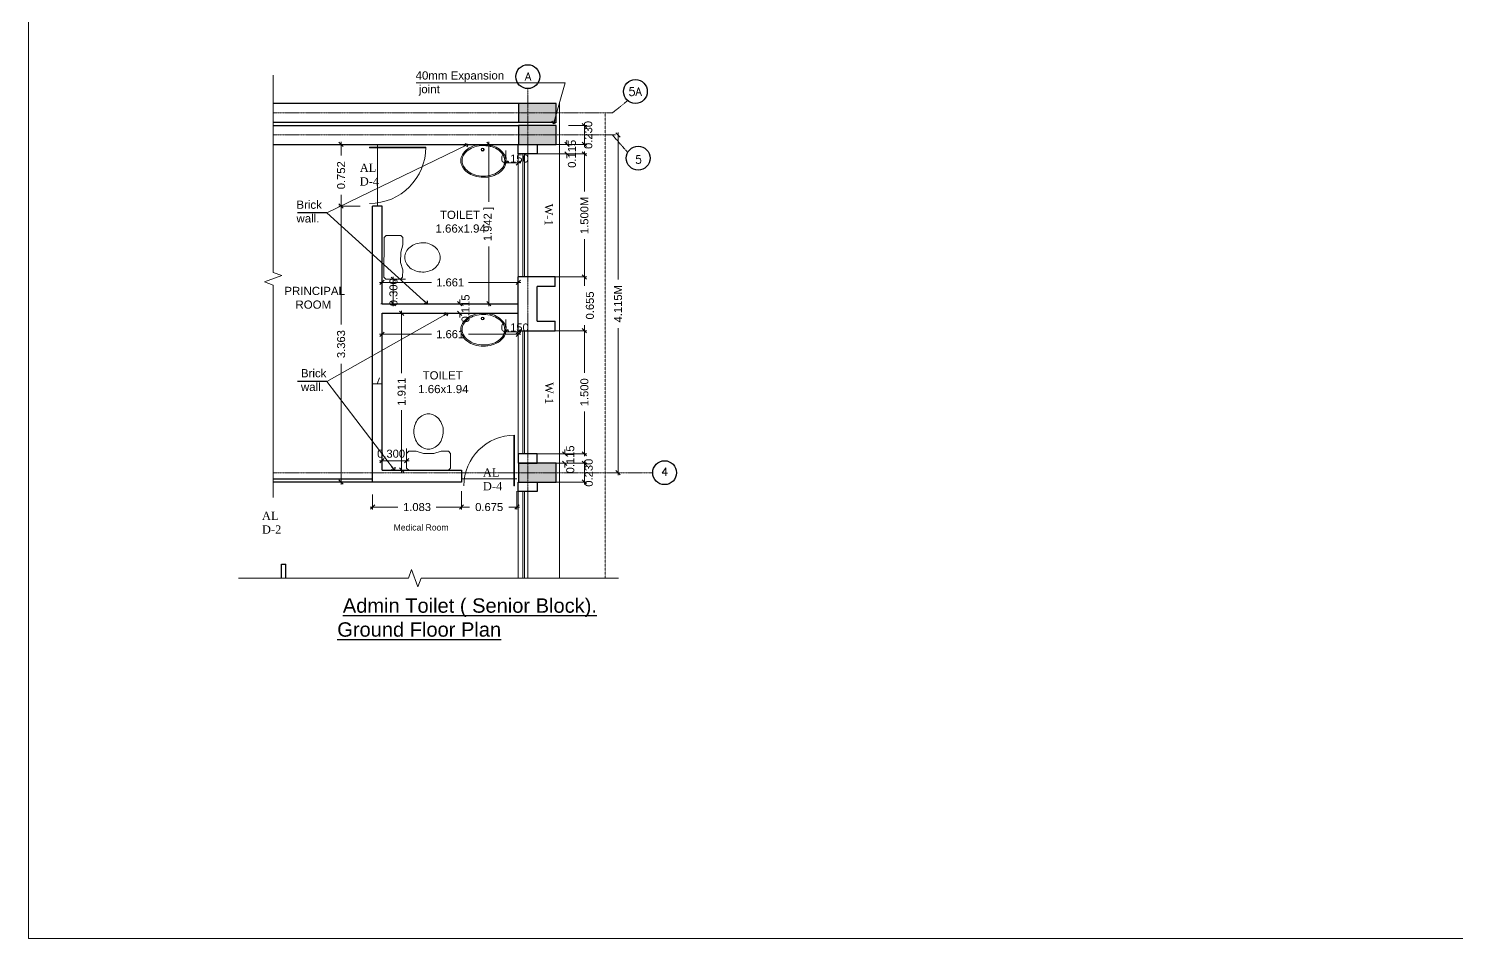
# Model space of a CAD drawing. Header units: metres. Extents: x 1545540 to 2027037, y 435419 to 693806.
# Drawn here: x 1722052 to 1739453, y 448294 to 459379 of the extents above; entities that cross this region are included whole.
import ezdxf

# ---------------------------------------------------------------- set-up
doc = ezdxf.new("R2010")
doc.units = ezdxf.units.M
doc.header["$LTSCALE"] = 1000
doc.header["$PDMODE"] = 35
doc.linetypes.add('CENTER', pattern=[2, 1.25, -0.25, 0.25, -0.25])
doc.linetypes.add('DASHED2', pattern=[0.375, 0.25, -0.125])
doc.layers.get('Defpoints').update_dxf_attribs({"lineweight": 18})
for name, color, linetype, lineweight in [('- WALL', 7, 'Continuous', 30), ('Aluminium frame', 132, 'Continuous', 25), ('Col-Hatch', 9, 'Continuous', 13), ('coloum hatch', 254, 'Continuous', 9), ('Column', 252, 'Continuous', 30), ('dim.1', 6, 'Continuous', 18), ('Door', 54, 'Continuous', 13), ('elevation', 1, 'Continuous', 13), ('Fixture', 44, 'Continuous', 9), ('grid', 21, 'CENTER', 15), ('PROJ.', 30, 'DASHED2', 13), ('Text-1', 240, 'Continuous', 15), ('Text-2', 122, 'Continuous', 25), ('Text-Grid', 1, 'Continuous', 25), ('Wall', 7, 'Continuous', 30), ('Window', 150, 'Continuous', 15), ('Window-Wall', 7, 'Continuous', 18)]:
    doc.layers.add(name, color=color, linetype=linetype, lineweight=lineweight)
doc.layers.add('dimen', color=1, linetype='Continuous')
doc.layers.add('text', color=7, linetype='Continuous')
doc.styles.add('dim-stylus bt', font='arial.ttf')
doc.styles.add('L120', font='simplex.shx', dxfattribs={"height": 1})
doc.dimstyles.new('1      100 (big)', dxfattribs={"dimscale": 75, "dimtxt": 5, "dimasz": 3.5, "dimexe": 1.5, "dimexo": 2, "dimgap": 1, "dimtad": 0, "dimdec": 3, "dimlfac": 0.001, "dimzin": 0, "dimdsep": 46, "dimtxsty": 'dim-stylus bt', "dimblk": 'OBLIQUE', "dimcen": 0, "dimdle": 0.6, "dimclrd": 256, "dimclre": 7, "dimclrt": 256, "dimadec": 0, "dimazin": 0, "dimtfac": 0.7, "dimtdec": 3, "dimtofl": 0, "dimtmove": 1, "dimatfit": 3, "dimldrblk": 'OPEN90', "dimfxl": 0, "dimtolj": 1, "dimtzin": 0, "dimlwd": 15, "dimlwe": 15, "dimarcsym": 0})
doc.dimstyles.new('Tabrej', dxfattribs={"dimtxt": 0.32, "dimasz": 0.2, "dimexe": 0, "dimexo": 0.15, "dimgap": 0.09, "dimtad": 0, "dimdec": 3, "dimzin": 0, "dimdsep": 46, "dimtxsty": 'dim-stylus bt', "dimblk": 'ARCHTICK', "dimcen": 0, "dimdle": 0.05, "dimclrd": 256, "dimclre": 256, "dimclrt": 7, "dimadec": 0, "dimazin": 0, "dimtfac": 1, "dimtdec": 3, "dimtofl": 0, "dimtmove": 0, "dimatfit": 1, "dimfxl": 0, "dimtolj": 1, "dimtzin": 0, "dimlwd": -1, "dimlwe": -1, "dimarcsym": 0})

# ---------------------------------------------------------------- blocks, each defined once
blk = doc.blocks.new('RH 1200')
for p, q in [((21, 0), (21, 43.3)), ((21.7, 0), (21.7, 43.3)), ((21.7, 0), (21, 0))]:
    blk.add_line(p, q)
at = {"extrusion": (0, 0, -1)}
blk.add_ellipse((21.7, 0), major_axis=(-30.6, 30.6), ratio=1, start_param=5.497787, end_param=7.068583, dxfattribs=at)
blk = doc.blocks.new('DRF')
at = {"layer": 'Door', "ltscale": 20}
blk.add_line((620.912, -398.163), (620.912, -397.263), dxfattribs=at)
at = {"layer": 'Door', "ltscale": 20, "xscale": 0.0190499999955591, "yscale": 0.0190499999955591, "zscale": 0.0190499999955591, "rotation": 90}
blk.add_blockref('RH 1200', (621.027, -397.713), dxfattribs=at)
blk = doc.blocks.new('_Oblique')
at = {"color": 0, "linetype": 'ByBlock', "lineweight": -2}
blk.add_line((-0.5, -0.5), (0.5, 0.5), dxfattribs=at)
blk = doc.blocks.new('*D287')
at = {"layer": 'Defpoints', "color": 0, "transparency": 16777216}
for p in [(1729236, 458083), (1729236, 458083), (1729266, 453968)]:
    blk.add_point(p, dxfattribs=at)
at = {"layer": 'dimen', "color": 7, "lineweight": 15, "transparency": 16777216}
for p, q in [((1729086, 458083), (1729206, 458083)), ((1729116, 453968), (1729206, 453968))]:
    blk.add_line(p, q, dxfattribs=at)
at = {"layer": 'dimen', "lineweight": 15, "transparency": 16777216}
for p, q in [((1729236, 458113), (1729236, 456322)), ((1729236, 453938), (1729236, 455730))]:
    blk.add_line(p, q, dxfattribs=at)
at = {"layer": 'dimen', "lineweight": 15, "transparency": 16777216, "xscale": 52.5, "yscale": 52.5, "zscale": 52.5}
for p, rotation in [((1729236, 458083), 90), ((1729236, 453968), 270)]:
    blk.add_blockref('_Oblique', p, dxfattribs=dict(at, rotation=rotation))
at = {"layer": 'dimen', "transparency": 16777216, "insert": (1729236, 456026), "char_height": 97.5, "attachment_point": 5, "rotation": 90, "style": 'dim-stylus bt'}
blk.add_mtext('\\A1;4.115M', dxfattribs=at)
blk = doc.blocks.new('_Open90')
at = {"color": 0, "linetype": 'ByBlock', "lineweight": -2}
for p, q in [((0, 0), (-1, 0)), ((-0.5, 0.5), (0, 0)), ((0, 0), (-0.5, -0.5))]:
    blk.add_line(p, q, dxfattribs=at)
blk = doc.blocks.new('CC')
at = {"layer": 'Col-Hatch', "ltscale": 0.05}
blk.add_hatch(color=256, dxfattribs=at).paths.add_polyline_path([(4078.606, 341.328), (4078.606, 341.098), (4079.066, 341.098), (4079.066, 341.328)])
at = {"layer": 'Column'}
blk.add_lwpolyline([(4078.606, 341.328), (4079.066, 341.328), (4079.066, 341.098), (4078.606, 341.098)], close=True, dxfattribs=at)
blk = doc.blocks.new('*D288')
at = {"layer": 'Defpoints', "color": 0, "transparency": 16777216}
for p in [(1728020, 457968), (1727661, 456026), (1728020, 456026)]:
    blk.add_point(p, dxfattribs=at)
at = {"layer": 'dimen', "color": 7, "lineweight": 15, "transparency": 16777216}
for p, q in [((1727870, 457968), (1727631, 457968)), ((1727870, 456026), (1727631, 456026))]:
    blk.add_line(p, q, dxfattribs=at)
at = {"layer": 'dimen', "lineweight": 15, "transparency": 16777216}
for p, q in [((1727661, 457998), (1727661, 457269)), ((1727661, 455996), (1727661, 456726))]:
    blk.add_line(p, q, dxfattribs=at)
at = {"layer": 'dimen', "lineweight": 15, "transparency": 16777216, "xscale": 52.5, "yscale": 52.5, "zscale": 52.5}
for p, rotation in [((1727661, 457968), 90), ((1727661, 456026), 270)]:
    blk.add_blockref('_Oblique', p, dxfattribs=dict(at, rotation=rotation))
at = {"layer": 'dimen', "transparency": 16777216, "insert": (1727661, 456997), "char_height": 97.5, "attachment_point": 5, "rotation": 90, "style": 'dim-stylus bt'}
blk.add_mtext('\\A1;1.942 ]', dxfattribs=at)
blk = doc.blocks.new('*D289')
at = {"layer": 'Defpoints', "color": 0, "transparency": 16777216}
for p in [(1726359, 456286), (1726359, 456026), (1728020, 456026)]:
    blk.add_point(p, dxfattribs=at)
at = {"layer": 'dimen', "lineweight": 15, "transparency": 16777216}
for p, q in [((1726329, 456286), (1726964, 456286)), ((1728050, 456286), (1727415, 456286))]:
    blk.add_line(p, q, dxfattribs=at)
at = {"layer": 'dimen', "color": 7, "lineweight": 15, "transparency": 16777216}
for p, q in [((1726359, 456176), (1726359, 456316)), ((1728020, 456176), (1728020, 456316))]:
    blk.add_line(p, q, dxfattribs=at)
at = {"layer": 'dimen', "lineweight": 15, "transparency": 16777216, "xscale": 52.5, "yscale": 52.5, "zscale": 52.5, "rotation": 180}
blk.add_blockref('_Oblique', (1726359, 456286), dxfattribs=at)
at = {"layer": 'dimen', "lineweight": 15, "transparency": 16777216, "xscale": 52.5, "yscale": 52.5, "zscale": 52.5}
blk.add_blockref('_Oblique', (1728020, 456286), dxfattribs=at)
at = {"layer": 'dimen', "transparency": 16777216, "insert": (1727190, 456286), "char_height": 97.5, "attachment_point": 5, "style": 'dim-stylus bt'}
blk.add_mtext('\\A1;1.661 ', dxfattribs=at)
blk = doc.blocks.new('*D290')
at = {"layer": 'Defpoints', "color": 0, "transparency": 16777216}
for p in [(1726359, 455911), (1728020, 455911), (1728020, 455655)]:
    blk.add_point(p, dxfattribs=at)
at = {"layer": 'dimen', "color": 7, "lineweight": 15, "transparency": 16777216}
for p, q in [((1726359, 455761), (1726359, 455625)), ((1728020, 455761), (1728020, 455625))]:
    blk.add_line(p, q, dxfattribs=at)
at = {"layer": 'dimen', "lineweight": 15, "transparency": 16777216}
for p, q in [((1726329, 455655), (1726964, 455655)), ((1728050, 455655), (1727415, 455655))]:
    blk.add_line(p, q, dxfattribs=at)
at = {"layer": 'dimen', "lineweight": 15, "transparency": 16777216, "xscale": 52.5, "yscale": 52.5, "zscale": 52.5, "rotation": 180}
blk.add_blockref('_Oblique', (1726359, 455655), dxfattribs=at)
at = {"layer": 'dimen', "lineweight": 15, "transparency": 16777216, "xscale": 52.5, "yscale": 52.5, "zscale": 52.5}
blk.add_blockref('_Oblique', (1728020, 455655), dxfattribs=at)
at = {"layer": 'dimen', "transparency": 16777216, "insert": (1727190, 455655), "char_height": 97.5, "attachment_point": 5, "style": 'dim-stylus bt'}
blk.add_mtext('\\A1;1.661 ', dxfattribs=at)
blk = doc.blocks.new('*D291')
at = {"layer": 'Defpoints', "color": 0, "transparency": 16777216}
for p in [(1726359, 455911), (1726598, 455911), (1726359, 454000)]:
    blk.add_point(p, dxfattribs=at)
at = {"layer": 'dimen', "lineweight": 15, "transparency": 16777216}
for p, q in [((1726598, 455941), (1726598, 455181)), ((1726598, 453970), (1726598, 454730))]:
    blk.add_line(p, q, dxfattribs=at)
at = {"layer": 'dimen', "color": 7, "lineweight": 15, "transparency": 16777216}
for p, q in [((1726509, 455911), (1726628, 455911)), ((1726509, 454000), (1726628, 454000))]:
    blk.add_line(p, q, dxfattribs=at)
at = {"layer": 'dimen', "lineweight": 15, "transparency": 16777216, "xscale": 52.5, "yscale": 52.5, "zscale": 52.5}
for p, rotation in [((1726598, 455911), 90), ((1726598, 454000), 270)]:
    blk.add_blockref('_Oblique', p, dxfattribs=dict(at, rotation=rotation))
at = {"layer": 'dimen', "transparency": 16777216, "insert": (1726598, 454955), "char_height": 97.5, "attachment_point": 5, "rotation": 90, "style": 'dim-stylus bt'}
blk.add_mtext('\\A1;1.911 ', dxfattribs=at)
blk = doc.blocks.new('*D292')
at = {"layer": 'Defpoints', "color": 0, "transparency": 16777216}
for p in [(1725861, 457968), (1726244, 457968), (1726244, 457216)]:
    blk.add_point(p, dxfattribs=at)
at = {"layer": 'dimen', "color": 7, "lineweight": 15, "transparency": 16777216}
for p, q in [((1726094, 457968), (1725831, 457968)), ((1726094, 457216), (1725831, 457216))]:
    blk.add_line(p, q, dxfattribs=at)
at = {"layer": 'dimen', "lineweight": 15, "transparency": 16777216}
for p, q in [((1725861, 457998), (1725861, 457831)), ((1725861, 457186), (1725861, 457353))]:
    blk.add_line(p, q, dxfattribs=at)
at = {"layer": 'dimen', "lineweight": 15, "transparency": 16777216, "xscale": 52.5, "yscale": 52.5, "zscale": 52.5}
for p, rotation in [((1725861, 457968), 90), ((1725861, 457216), 270)]:
    blk.add_blockref('_Oblique', p, dxfattribs=dict(at, rotation=rotation))
at = {"layer": 'dimen', "transparency": 16777216, "insert": (1725861, 457592), "char_height": 97.5, "attachment_point": 5, "rotation": 90, "style": 'dim-stylus bt'}
blk.add_mtext('\\A1;0.752 ', dxfattribs=at)
blk = doc.blocks.new('*D293')
at = {"layer": 'Defpoints', "color": 0, "transparency": 16777216}
for p in [(1726244, 457216), (1725861, 453853), (1726244, 453853)]:
    blk.add_point(p, dxfattribs=at)
at = {"layer": 'dimen', "color": 7, "lineweight": 15, "transparency": 16777216}
for p, q in [((1726094, 457216), (1725831, 457216)), ((1726094, 453853), (1725831, 453853))]:
    blk.add_line(p, q, dxfattribs=at)
at = {"layer": 'dimen', "lineweight": 15, "transparency": 16777216}
for p, q in [((1725861, 457246), (1725861, 455774)), ((1725861, 453823), (1725861, 455295))]:
    blk.add_line(p, q, dxfattribs=at)
at = {"layer": 'dimen', "lineweight": 15, "transparency": 16777216, "xscale": 52.5, "yscale": 52.5, "zscale": 52.5}
for p, rotation in [((1725861, 457216), 90), ((1725861, 453853), 270)]:
    blk.add_blockref('_Oblique', p, dxfattribs=dict(at, rotation=rotation))
at = {"layer": 'dimen', "transparency": 16777216, "insert": (1725861, 455535), "char_height": 97.5, "attachment_point": 5, "rotation": 90, "style": 'dim-stylus bt'}
blk.add_mtext('\\A1;3.363 ', dxfattribs=at)
blk = doc.blocks.new('*D294')
at = {"layer": 'Defpoints', "color": 0, "transparency": 16777216}
for p in [(1727328, 453894), (1728003, 453894), (1728003, 453549)]:
    blk.add_point(p, dxfattribs=at)
at = {"layer": 'dimen', "color": 7, "lineweight": 15, "transparency": 16777216}
for p, q in [((1727328, 453744), (1727328, 453519)), ((1728003, 453744), (1728003, 453519))]:
    blk.add_line(p, q, dxfattribs=at)
at = {"layer": 'dimen', "lineweight": 15, "transparency": 16777216}
for p, q in [((1727298, 453549), (1727426, 453549)), ((1728033, 453549), (1727905, 453549))]:
    blk.add_line(p, q, dxfattribs=at)
at = {"layer": 'dimen', "lineweight": 15, "transparency": 16777216, "xscale": 52.5, "yscale": 52.5, "zscale": 52.5, "rotation": 180}
blk.add_blockref('_Oblique', (1727328, 453549), dxfattribs=at)
at = {"layer": 'dimen', "lineweight": 15, "transparency": 16777216, "xscale": 52.5, "yscale": 52.5, "zscale": 52.5}
blk.add_blockref('_Oblique', (1728003, 453549), dxfattribs=at)
at = {"layer": 'dimen', "transparency": 16777216, "insert": (1727665, 453549), "char_height": 97.5, "attachment_point": 5, "style": 'dim-stylus bt'}
blk.add_mtext('\\A1;0.675 ', dxfattribs=at)
blk = doc.blocks.new('*D295')
at = {"layer": 'Defpoints', "color": 0, "transparency": 16777216}
for p in [(1726244, 453853), (1727328, 453853), (1726244, 453549)]:
    blk.add_point(p, dxfattribs=at)
at = {"layer": 'dimen', "color": 7, "lineweight": 15, "transparency": 16777216}
for p, q in [((1726244, 453703), (1726244, 453519)), ((1727328, 453703), (1727328, 453519))]:
    blk.add_line(p, q, dxfattribs=at)
at = {"layer": 'dimen', "lineweight": 15, "transparency": 16777216}
for p, q in [((1726214, 453549), (1726551, 453549)), ((1727358, 453549), (1727021, 453549))]:
    blk.add_line(p, q, dxfattribs=at)
at = {"layer": 'dimen', "lineweight": 15, "transparency": 16777216, "xscale": 52.5, "yscale": 52.5, "zscale": 52.5, "rotation": 180}
blk.add_blockref('_Oblique', (1726244, 453549), dxfattribs=at)
at = {"layer": 'dimen', "lineweight": 15, "transparency": 16777216, "xscale": 52.5, "yscale": 52.5, "zscale": 52.5}
blk.add_blockref('_Oblique', (1727328, 453549), dxfattribs=at)
at = {"layer": 'dimen', "transparency": 16777216, "insert": (1726786, 453549), "char_height": 97.5, "attachment_point": 5, "style": 'dim-stylus bt'}
blk.add_mtext('\\A1;1.083 ', dxfattribs=at)
blk = doc.blocks.new('*D296')
at = {"layer": 'Defpoints', "color": 0, "transparency": 16777216}
for p in [(1727307, 456026), (1727307, 455911), (1727307, 455911)]:
    blk.add_point(p, dxfattribs=at)
at = {"layer": 'dimen', "color": 7, "lineweight": 15, "transparency": 16777216}
for p, q in [((1727157, 456026), (1727277, 456026)), ((1727157, 455911), (1727277, 455911))]:
    blk.add_line(p, q, dxfattribs=at)
at = {"layer": 'dimen', "lineweight": 15, "transparency": 16777216}
for p, q in [((1727307, 456026), (1727307, 456078)), ((1727307, 455911), (1727307, 455858))]:
    blk.add_line(p, q, dxfattribs=at)
at = {"layer": 'dimen', "lineweight": 15, "transparency": 16777216, "xscale": 52.5, "yscale": 52.5, "zscale": 52.5}
for p, rotation in [((1727307, 456026), 270), ((1727307, 455911), 90)]:
    blk.add_blockref('_Oblique', p, dxfattribs=dict(at, rotation=rotation))
at = {"layer": 'dimen', "transparency": 16777216, "insert": (1727377, 455969), "char_height": 97.5, "attachment_point": 5, "rotation": 90, "style": 'dim-stylus bt'}
blk.add_mtext('\\A1;0.115 ', dxfattribs=at)
blk = doc.blocks.new('*D297')
at = {"layer": 'Defpoints', "color": 0, "ltscale": 0.05, "transparency": 16777216}
for p in [(1726244, 455050), (1726244, 455050), (1726359, 455050)]:
    blk.add_point(p, dxfattribs=at)
at = {"layer": 'dim.1', "ltscale": 0.05, "transparency": 16777216}
for p, q in [((1726244, 455050), (1726244, 455050)), ((1726359, 455050), (1726245, 455050)), ((1726302, 455050), (1726328, 455122)), ((1726328, 455122), (1726328, 455122)), ((1726359, 455050), (1726359, 455050))]:
    blk.add_line(p, q, dxfattribs=at)
for points in [[(1726245, 455050), (1726245, 455050), (1726244, 455050)], [(1726359, 455050), (1726359, 455050), (1726359, 455050)]]:
    blk.add_solid(points, dxfattribs=at)
at = {"layer": 'dim.1', "color": 7, "ltscale": 0.05, "transparency": 16777216, "insert": (1726329, 455122), "char_height": 0.07, "attachment_point": 5, "style": 'dim-stylus bt'}
blk.add_mtext('\\A1;0.115 ', dxfattribs=at)
blk = doc.blocks.new('*D298')
at = {"layer": 'Defpoints', "color": 0, "transparency": 16777216}
for p in [(1728480, 458198), (1728480, 457968), (1728826, 457968)]:
    blk.add_point(p, dxfattribs=at)
at = {"layer": 'dimen', "color": 7, "lineweight": 15, "transparency": 16777216}
for p, q in [((1728630, 458198), (1728856, 458198)), ((1728630, 457968), (1728856, 457968))]:
    blk.add_line(p, q, dxfattribs=at)
at = {"layer": 'dimen', "lineweight": 15, "transparency": 16777216}
blk.add_line((1728826, 458228), (1728826, 457938), dxfattribs=at)
at = {"layer": 'dimen', "lineweight": 15, "transparency": 16777216, "xscale": 52.5, "yscale": 52.5, "zscale": 52.5}
for p, rotation in [((1728826, 458198), 90), ((1728826, 457968), 270)]:
    blk.add_blockref('_Oblique', p, dxfattribs=dict(at, rotation=rotation))
at = {"layer": 'dimen', "transparency": 16777216, "insert": (1728873, 458083), "char_height": 97.5, "attachment_point": 5, "rotation": 90, "style": 'dim-stylus bt'}
blk.add_mtext('\\A1;0.230 ', dxfattribs=at)
blk = doc.blocks.new('*D299')
at = {"layer": 'Defpoints', "color": 0, "transparency": 16777216}
for p in [(1728250, 457968), (1728250, 457853), (1728612, 457968)]:
    blk.add_point(p, dxfattribs=at)
at = {"layer": 'dimen', "lineweight": 15, "transparency": 16777216}
for p, q in [((1728612, 457968), (1728612, 458021)), ((1728612, 457853), (1728612, 457801))]:
    blk.add_line(p, q, dxfattribs=at)
at = {"layer": 'dimen', "color": 7, "lineweight": 15, "transparency": 16777216}
for p, q in [((1728400, 457968), (1728642, 457968)), ((1728400, 457853), (1728642, 457853))]:
    blk.add_line(p, q, dxfattribs=at)
at = {"layer": 'dimen', "lineweight": 15, "transparency": 16777216, "xscale": 52.5, "yscale": 52.5, "zscale": 52.5}
for p, rotation in [((1728612, 457968), 270), ((1728612, 457853), 90)]:
    blk.add_blockref('_Oblique', p, dxfattribs=dict(at, rotation=rotation))
at = {"layer": 'dimen', "transparency": 16777216, "insert": (1728674, 457853), "char_height": 97.5, "attachment_point": 5, "rotation": 90, "style": 'dim-stylus bt'}
blk.add_mtext('\\A1;0.115 ', dxfattribs=at)
blk = doc.blocks.new('*D300')
at = {"layer": 'Defpoints', "color": 0, "transparency": 16777216}
for p in [(1728096, 457853), (1728096, 456353), (1728826, 456353)]:
    blk.add_point(p, dxfattribs=at)
at = {"layer": 'dimen', "color": 7, "lineweight": 15, "transparency": 16777216}
for p, q in [((1728246, 457853), (1728856, 457853)), ((1728246, 456353), (1728856, 456353))]:
    blk.add_line(p, q, dxfattribs=at)
at = {"layer": 'dimen', "lineweight": 15, "transparency": 16777216}
for p, q in [((1728826, 457883), (1728826, 457393)), ((1728826, 456323), (1728826, 456814))]:
    blk.add_line(p, q, dxfattribs=at)
at = {"layer": 'dimen', "lineweight": 15, "transparency": 16777216, "xscale": 52.5, "yscale": 52.5, "zscale": 52.5}
for p, rotation in [((1728826, 457853), 90), ((1728826, 456353), 270)]:
    blk.add_blockref('_Oblique', p, dxfattribs=dict(at, rotation=rotation))
at = {"layer": 'dimen', "transparency": 16777216, "insert": (1728826, 457103), "char_height": 97.5, "attachment_point": 5, "rotation": 90, "style": 'dim-stylus bt'}
blk.add_mtext('\\A1;1.500M', dxfattribs=at)
blk = doc.blocks.new('*D301')
at = {"layer": 'Defpoints', "color": 0, "transparency": 16777216}
for p in [(1728470, 456353), (1728470, 455698), (1728826, 455698)]:
    blk.add_point(p, dxfattribs=at)
at = {"layer": 'dimen', "color": 7, "lineweight": 15, "transparency": 16777216}
for p, q in [((1728620, 456353), (1728856, 456353)), ((1728620, 455698), (1728856, 455698))]:
    blk.add_line(p, q, dxfattribs=at)
at = {"layer": 'dimen', "lineweight": 15, "transparency": 16777216}
for p, q in [((1728826, 456383), (1728826, 456246)), ((1728826, 455668), (1728826, 455767))]:
    blk.add_line(p, q, dxfattribs=at)
at = {"layer": 'dimen', "lineweight": 15, "transparency": 16777216, "xscale": 52.5, "yscale": 52.5, "zscale": 52.5}
for p, rotation in [((1728826, 456353), 90), ((1728826, 455698), 270)]:
    blk.add_blockref('_Oblique', p, dxfattribs=dict(at, rotation=rotation))
at = {"layer": 'dimen', "transparency": 16777216, "insert": (1728893, 456006), "char_height": 97.5, "attachment_point": 5, "rotation": 90, "style": 'dim-stylus bt'}
blk.add_mtext('\\A1;0.655 ', dxfattribs=at)
blk = doc.blocks.new('*D302')
at = {"layer": 'Defpoints', "color": 0, "transparency": 16777216}
for p in [(1728096, 455698), (1728096, 454198), (1728826, 454198)]:
    blk.add_point(p, dxfattribs=at)
at = {"layer": 'dimen', "color": 7, "lineweight": 15, "transparency": 16777216}
for p, q in [((1728246, 455698), (1728856, 455698)), ((1728246, 454198), (1728856, 454198))]:
    blk.add_line(p, q, dxfattribs=at)
at = {"layer": 'dimen', "lineweight": 15, "transparency": 16777216}
for p, q in [((1728826, 455728), (1728826, 455183)), ((1728826, 454168), (1728826, 454714))]:
    blk.add_line(p, q, dxfattribs=at)
at = {"layer": 'dimen', "lineweight": 15, "transparency": 16777216, "xscale": 52.5, "yscale": 52.5, "zscale": 52.5}
for p, rotation in [((1728826, 455698), 90), ((1728826, 454198), 270)]:
    blk.add_blockref('_Oblique', p, dxfattribs=dict(at, rotation=rotation))
at = {"layer": 'dimen', "transparency": 16777216, "insert": (1728826, 454948), "char_height": 97.5, "attachment_point": 5, "rotation": 90, "style": 'dim-stylus bt'}
blk.add_mtext('\\A1;1.500 ', dxfattribs=at)
blk = doc.blocks.new('*D303')
at = {"layer": 'Defpoints', "color": 0, "transparency": 16777216}
for p in [(1728250, 454198), (1728250, 454083), (1728586, 454083)]:
    blk.add_point(p, dxfattribs=at)
at = {"layer": 'dimen', "color": 7, "lineweight": 15, "transparency": 16777216}
for p, q in [((1728400, 454198), (1728616, 454198)), ((1728400, 454083), (1728616, 454083))]:
    blk.add_line(p, q, dxfattribs=at)
at = {"layer": 'dimen', "lineweight": 15, "transparency": 16777216}
for p, q in [((1728586, 454198), (1728586, 454251)), ((1728586, 454083), (1728586, 454031))]:
    blk.add_line(p, q, dxfattribs=at)
at = {"layer": 'dimen', "lineweight": 15, "transparency": 16777216, "xscale": 52.5, "yscale": 52.5, "zscale": 52.5}
for p, rotation in [((1728586, 454198), 270), ((1728586, 454083), 90)]:
    blk.add_blockref('_Oblique', p, dxfattribs=dict(at, rotation=rotation))
at = {"layer": 'dimen', "transparency": 16777216, "insert": (1728654, 454130), "char_height": 97.5, "attachment_point": 5, "rotation": 90, "style": 'dim-stylus bt'}
blk.add_mtext('\\A1;0.115 ', dxfattribs=at)
blk = doc.blocks.new('*D304')
at = {"layer": 'Defpoints', "color": 0, "transparency": 16777216}
for p in [(1728250, 454083), (1728250, 453853), (1728826, 453853)]:
    blk.add_point(p, dxfattribs=at)
at = {"layer": 'dimen', "color": 7, "lineweight": 15, "transparency": 16777216}
for p, q in [((1728400, 454083), (1728856, 454083)), ((1728400, 453853), (1728856, 453853))]:
    blk.add_line(p, q, dxfattribs=at)
at = {"layer": 'dimen', "lineweight": 15, "transparency": 16777216}
blk.add_line((1728826, 454113), (1728826, 453823), dxfattribs=at)
at = {"layer": 'dimen', "lineweight": 15, "transparency": 16777216, "xscale": 52.5, "yscale": 52.5, "zscale": 52.5}
for p, rotation in [((1728826, 454083), 90), ((1728826, 453853), 270)]:
    blk.add_blockref('_Oblique', p, dxfattribs=dict(at, rotation=rotation))
at = {"layer": 'dimen', "transparency": 16777216, "insert": (1728879, 453968), "char_height": 97.5, "attachment_point": 5, "rotation": 90, "style": 'dim-stylus bt'}
blk.add_mtext('\\A1;0.230 ', dxfattribs=at)
blk = doc.blocks.new('ENGLISH SHEET')
at = {"layer": 'Fixture'}
for p, q in [((4663.798, 251.204), (4663.773, 251.179)), ((4663.773, 251.179), (4663.773, 250.696)), ((4663.976, 251.204), (4663.798, 251.204)), ((4664.002, 251.179), (4663.976, 251.204)), ((4664.002, 251.09), (4664.002, 251.179)), ((4663.976, 251.001), (4664.002, 251.09)), ((4663.976, 250.874), (4663.976, 251.001)), ((4663.976, 251.001), (4663.976, 250.874)), ((4664.002, 250.785), (4663.976, 250.874)), ((4664.002, 250.696), (4664.002, 250.785)), ((4663.773, 250.696), (4663.798, 250.67)), ((4663.798, 250.67), (4663.976, 250.67)), ((4663.976, 250.67), (4664.002, 250.696))]:
    blk.add_line(p, q, dxfattribs=at)
blk.add_lwpolyline([(4664.459, 250.937, 0.117036), (4664.443, 251.003, 0.104338), (4664.396, 251.063, 0.09029), (4664.321, 251.105, 0.09898), (4664.243, 251.115, 0.08237), (4664.159, 251.101, 0.09029), (4664.09, 251.063, 0.104338), (4664.043, 251.003, 0.117036), (4664.027, 250.937, 0.117036), (4664.043, 250.871, 0.104338), (4664.09, 250.811, 0.09029), (4664.159, 250.773, 0.08237), (4664.243, 250.759, 0.08237), (4664.327, 250.773, 0.09029), (4664.396, 250.811, 0.104338), (4664.443, 250.871, 0.117036)], format="xyb", close=True, dxfattribs=at)
blk = doc.blocks.new('*D305')
at = {"layer": 'Defpoints', "color": 0, "transparency": 16777216}
for p in [(1726359, 454114), (1726359, 454114), (1726659, 454114)]:
    blk.add_point(p, dxfattribs=at)
at = {"layer": 'dimen', "color": 7, "lineweight": 15, "transparency": 16777216}
for p, q in [((1726359, 454264), (1726359, 454144)), ((1726659, 454264), (1726659, 454144))]:
    blk.add_line(p, q, dxfattribs=at)
at = {"layer": 'dimen', "lineweight": 15, "transparency": 16777216}
blk.add_line((1726689, 454114), (1726329, 454114), dxfattribs=at)
at = {"layer": 'dimen', "lineweight": 15, "transparency": 16777216, "xscale": 52.5, "yscale": 52.5, "zscale": 52.5}
for p, rotation in [((1726359, 454114), 180.0000000148743), ((1726659, 454114), 1.487434175828639e-08)]:
    blk.add_blockref('_Oblique', p, dxfattribs=dict(at, rotation=rotation))
at = {"layer": 'dimen', "transparency": 16777216, "insert": (1726470, 454199), "char_height": 97.5, "attachment_point": 5, "rotation": 0, "style": 'dim-stylus bt'}
blk.add_mtext('\\A1;0.300 ', dxfattribs=at)
blk = doc.blocks.new('*D306')
at = {"layer": 'Defpoints', "color": 0, "transparency": 16777216}
for p in [(1726496, 456326), (1726496, 456026), (1726496, 456026)]:
    blk.add_point(p, dxfattribs=at)
at = {"layer": 'dimen', "lineweight": 15, "transparency": 16777216}
blk.add_line((1726496, 456356), (1726496, 455996), dxfattribs=at)
at = {"layer": 'dimen', "color": 7, "lineweight": 15, "transparency": 16777216}
for p, q in [((1726646, 456326), (1726526, 456326)), ((1726346, 456026), (1726466, 456026))]:
    blk.add_line(p, q, dxfattribs=at)
at = {"layer": 'dimen', "lineweight": 15, "transparency": 16777216, "xscale": 52.5, "yscale": 52.5, "zscale": 52.5}
for p, rotation in [((1726496, 456326), 90), ((1726496, 456026), 270)]:
    blk.add_blockref('_Oblique', p, dxfattribs=dict(at, rotation=rotation))
at = {"layer": 'dimen', "transparency": 16777216, "insert": (1726499, 456167), "char_height": 97.5, "attachment_point": 5, "rotation": 90, "style": 'dim-stylus bt'}
blk.add_mtext('\\A1;0.300', dxfattribs=at)
blk = doc.blocks.new('RSA BASIN 2')
for points in [[(10.67, -8.12, 0.12976), (9.97, -5.22, 0.106426), (7.61, -2.47, 0.084431), (4.27, -0.72, 0.073534), (0, 0, 0.073534), (-4.29, -0.55, 0.084431), (-7.7, -2.16, 0.106426), (-10.17, -4.82, 0.12976), (-10.98, -7.69, 0.12976), (-10.28, -10.59, 0.106426), (-7.92, -13.34, 0.084431), (-4.58, -15.09, 0.073534), (-0.31, -15.81, 0.073534), (3.98, -15.26, 0.084431), (7.39, -13.64, 0.106426), (9.85, -10.99, 0.12976)], [(10.08, -7.9, 0.119977), (9.45, -5.5, 0.106426), (7.25, -2.94, 0.084431), (4.08, -1.28, 0.073534), (-0.01, -0.59, 0.073534), (-4.13, -1.12, 0.084431), (-7.36, -2.65, 0.106426), (-9.66, -5.12, 0.12976), (-10.39, -7.7, 0.009633), (-10.39, -7.9, 0.119977), (-9.76, -10.31, 0.106426), (-7.57, -12.87, 0.084431), (-4.4, -14.53, 0.073534), (-0.3, -15.22, 0.073534), (3.82, -14.69, 0.084431), (7.05, -13.16, 0.106426), (9.35, -10.69, 0.12976), (10.08, -8.11, 0.009633)]]:
    blk.add_lwpolyline(points, format="xyb", close=True)
for radius in [0.7, 0.479]:
    blk.add_circle((-0.47, -2.53), radius)
blk = doc.blocks.new('*D307')
at = {"layer": 'Defpoints', "color": 0, "transparency": 16777216}
for p in [(1727870, 457742), (1728020, 457742), (1728020, 457742)]:
    blk.add_point(p, dxfattribs=at)
at = {"layer": 'dimen', "color": 7, "lineweight": 15, "transparency": 16777216}
for p, q in [((1727870, 457892), (1727870, 457772)), ((1728020, 457892), (1728020, 457772))]:
    blk.add_line(p, q, dxfattribs=at)
at = {"layer": 'dimen', "lineweight": 15, "transparency": 16777216}
blk.add_line((1727840, 457742), (1728050, 457742), dxfattribs=at)
at = {"layer": 'dimen', "lineweight": 15, "transparency": 16777216, "xscale": 52.5, "yscale": 52.5, "zscale": 52.5, "rotation": 180}
blk.add_blockref('_Oblique', (1727870, 457742), dxfattribs=at)
at = {"layer": 'dimen', "lineweight": 15, "transparency": 16777216, "xscale": 52.5, "yscale": 52.5, "zscale": 52.5}
blk.add_blockref('_Oblique', (1728020, 457742), dxfattribs=at)
at = {"layer": 'dimen', "transparency": 16777216, "insert": (1727977, 457795), "char_height": 97.5, "attachment_point": 5, "style": 'dim-stylus bt'}
blk.add_mtext('\\A1;0.150 ', dxfattribs=at)
blk = doc.blocks.new('*D308')
at = {"layer": 'Defpoints', "color": 0, "transparency": 16777216}
for p in [(1727870, 455685), (1728020, 455685), (1728020, 455685)]:
    blk.add_point(p, dxfattribs=at)
at = {"layer": 'dimen', "color": 7, "lineweight": 15, "transparency": 16777216}
for p, q in [((1727870, 455835), (1727870, 455715)), ((1728020, 455835), (1728020, 455715))]:
    blk.add_line(p, q, dxfattribs=at)
at = {"layer": 'dimen', "lineweight": 15, "transparency": 16777216}
blk.add_line((1727840, 455685), (1728050, 455685), dxfattribs=at)
at = {"layer": 'dimen', "lineweight": 15, "transparency": 16777216, "xscale": 52.5, "yscale": 52.5, "zscale": 52.5, "rotation": 180}
blk.add_blockref('_Oblique', (1727870, 455685), dxfattribs=at)
at = {"layer": 'dimen', "lineweight": 15, "transparency": 16777216, "xscale": 52.5, "yscale": 52.5, "zscale": 52.5}
blk.add_blockref('_Oblique', (1728020, 455685), dxfattribs=at)
at = {"layer": 'dimen', "transparency": 16777216, "insert": (1727977, 455737), "char_height": 97.5, "attachment_point": 5, "style": 'dim-stylus bt'}
blk.add_mtext('\\A1;0.150 ', dxfattribs=at)

msp = doc.modelspace()

# ---------------------------------------------------------------- linework, layer by layer
at = {"layer": '- WALL', "ltscale": 0.05}
for p, q in [((1725033.9477, 458468.3808), (1728020.4904, 458468.3808)), ((1725033.9477, 458238.3808), (1728020.4904, 458238.3808)), ((1725033.9477, 458198.3808), (1728020.4904, 458198.3808)), ((1725033.9477, 457968.3808), (1728020.4904, 457968.3808)), ((1726359.4904, 456025.9047), (1728020.4904, 456025.9047)), ((1726359.4904, 455910.857), (1728020.4904, 455910.857))]:
    msp.add_line(p, q, dxfattribs=at)
at = {"layer": '- WALL'}
for p, q in [((1726244.4904, 453853.3808), (1726244.4904, 457215.9287)), ((1726359.4904, 457215.9287), (1726244.4904, 457215.9287)), ((1726359.4904, 456025.9047), (1726359.4904, 457215.9287)), ((1728020.4904, 455698.3808), (1728020.4904, 456353.3808)), ((1728470.4904, 456353.3808), (1728020.4904, 456353.3808)), ((1728470.4904, 456238.3808), (1728470.4904, 456353.3808)), ((1728250.4904, 455813.3808), (1728250.4904, 456238.3808)), ((1728470.4904, 456238.3808), (1728250.4904, 456238.3808)), ((1726359.4904, 454000.1308), (1726359.4904, 455910.857)), ((1728250.4904, 455813.3808), (1728470.4904, 455813.3808)), ((1728470.4904, 455698.3808), (1728470.4904, 455813.3808)), ((1728020.4904, 455698.3808), (1728470.4904, 455698.3808))]:
    msp.add_line(p, q, dxfattribs=at)
for points in [[(1728250.4904, 457853.3808), (1728020.4904, 457853.3808), (1728020.4904, 457968.3808), (1728250.4904, 457968.3808)], [(1728250.4904, 454198.3808), (1728020.4904, 454198.3808), (1728020.4904, 454083.3808), (1728250.4904, 454083.3808)], [(1728250.4904, 453738.3808), (1728020.4904, 453738.3808), (1728020.4904, 453853.3808), (1728250.4904, 453853.3808)]]:
    msp.add_lwpolyline(points, close=True, dxfattribs=at)
at = {"layer": 'Aluminium frame', "ltscale": 0.05}
for p, q in [((1726244.4904, 453891.3808), (1725033.9477, 453891.3808)), ((1726244.4904, 453853.3808), (1725033.9477, 453853.3808)), ((1725135.4904, 452684.3806), (1725135.4904, 452853.3808)), ((1725185.4904, 452684.3806), (1725185.4904, 452853.3808))]:
    msp.add_line(p, q, dxfattribs=at)
at = {"layer": 'Defpoints', "ltscale": 50}
for p, q in [((1722051.6517, 448293.9427), (1722051.6517, 479467.9928)), ((1804765.9863, 448293.9427), (1722051.6517, 448293.9427))]:
    msp.add_line(p, q, dxfattribs=at)
at = {"layer": 'dimen'}
for p, q in [((1725687.1073, 457132.7236), (1725329.2037, 457132.7236)), ((1725687.1073, 455079.4057), (1725329.2037, 455079.4057))]:
    msp.add_line(p, q, dxfattribs=at)
at = {"layer": 'grid', "ltscale": 0.01}
for p, q in [((1728135.4904, 452684.3806), (1728135.4904, 458647.8201)), ((1729166.831, 458353.3808), (1729353.4988, 458500.2831)), ((1725033.9477, 458353.3808), (1729166.831, 458353.3808)), ((1725033.9477, 458083.3808), (1729166.831, 458083.3808)), ((1729166.831, 458083.3808), (1729355.1964, 457867.6821)), ((1725033.9477, 453968.3808), (1729657.6531, 453968.3808))]:
    msp.add_line(p, q, dxfattribs=at)
at = {"layer": 'PROJ.', "ltscale": 0.01}
msp.add_line((1729080.4904, 458353.3808), (1729080.4904, 452684.3806), dxfattribs=at)
at = {"layer": 'Text-Grid'}
for centre in [(1728135.4904, 458793.2637), (1729446.8676, 458611.8004), (1729480.1972, 457800.5674), (1729803.0967, 453968.3808)]:
    msp.add_circle(centre, 145.4436, dxfattribs=at)
at = {"layer": 'Wall', "ltscale": 0.05}
for p, q in [((1727327.9664, 453853.3808), (1726244.4904, 453853.3808)), ((1726359.4904, 454000.1308), (1727327.9664, 454000.1308)), ((1727327.9664, 454000.1308), (1727327.9664, 453853.3808)), ((1725135.4904, 452853.3808), (1725185.4904, 452853.3808))]:
    msp.add_line(p, q, dxfattribs=at)
at = {"layer": 'Window', "ltscale": 0.05}
for p, q in [((1728073.5282, 457853.3808), (1728073.5282, 456353.3808)), ((1728096.0754, 457853.3808), (1728096.0754, 456353.3808)), ((1728073.5282, 454198.3808), (1728073.5282, 455698.3808)), ((1728096.0754, 454198.3808), (1728096.0754, 455698.3808)), ((1728073.5282, 453738.3808), (1728073.5282, 452684.3806)), ((1728096.0754, 453738.3808), (1728096.0754, 452684.3806))]:
    msp.add_line(p, q, dxfattribs=at)
at = {"layer": 'Window-Wall'}
for p, q in [((1728520.4904, 452684.3806), (1728520.4904, 458468.3808)), ((1728020.4904, 457853.3808), (1728020.4904, 456353.3808)), ((1728135.4904, 457853.3808), (1728135.4904, 456353.3808)), ((1728020.4904, 454198.3808), (1728020.4904, 455698.3808)), ((1728135.4904, 454198.3808), (1728135.4904, 455698.3808)), ((1728020.4904, 453738.3808), (1728020.4904, 452684.3806)), ((1728135.4904, 453738.3808), (1728135.4904, 452684.3806))]:
    msp.add_line(p, q, dxfattribs=at)
for points in [[(1725033.9477, 453666.3531), (1725033.9477, 456253.3783), (1724928.2973, 456291.8319), (1725139.5981, 456368.7391), (1725033.9477, 456407.1927), (1725033.9477, 458812.2197)], [(1724609.9242, 452684.3806), (1726681.6277, 452684.3806), (1726720.0813, 452790.031), (1726796.9885, 452578.7303), (1726835.442, 452684.3806), (1729240.4691, 452684.3806)]]:
    msp.add_lwpolyline(points, dxfattribs=at)

# ---------------------------------------------------------------- block references
at = {"layer": 'coloum hatch', "ltscale": 0.05, "xscale": -999.9999999999208, "yscale": 999.9999999999208, "zscale": 999.9999999999208}
for p in [(5807086.5102, 116870.272), (5807086.5102, 112755.272)]:
    msp.add_blockref('CC', p, dxfattribs=at)
at = {"layer": 'elevation'}
for p, xscale, yscale, zscale, rotation in [((2243728.9825, 789018.711), -833.3333334766644, 833.3333334766644, 833.3333334765761, 1.48201451e-08), ((2025950.4705, 919578.3409), 750.0000001290889, 750.0000001290889, 750.0000001290889, 269.9999999851312)]:
    msp.add_blockref('DRF', p, dxfattribs=dict(at, xscale=xscale, yscale=yscale, zscale=zscale, rotation=rotation))
at = {"layer": 'Fixture', "ltscale": 0.05}
for name, p, xscale, yscale, zscale, rotation in [('RSA BASIN 2', (1727596.7725, 457968.4039), 25.39999999583444, 25.39999999583444, 25.39999999583444, 0.744601952610852), ('ENGLISH SHEET', (-2938810.0192, 233614.4465), 999.9999999999208, 999.9999999999208, 999.9999999999208, 359.6565781531694), ('RSA BASIN 2', (1727596.7725, 455910.88), 25.39999999583444, 25.39999999583444, 25.39999999583444, 0.744601952610852), ('ENGLISH SHEET', (1475989.0931, -4209772.8968), -999.9999999999208, 999.9999999999208, 999.9999999999208, 270)]:
    msp.add_blockref(name, p, dxfattribs=dict(at, xscale=xscale, yscale=yscale, zscale=zscale, rotation=rotation))
at = {"layer": 'grid', "ltscale": 0.01, "xscale": -999.9999999999208, "yscale": 999.9999999999208, "zscale": 999.9999999999208}
msp.add_blockref('CC', (5807086.5102, 117140.272), dxfattribs=at)

# ---------------------------------------------------------------- texts
at = {"layer": 'text', "attachment_point": 1, "rotation": 0.00000001, "style": 'L120'}
for s, insert, char_height, width in [('{\\fArial|b0|i0|c0|p34;40mm Expansion\\P joint}', (1726768.5387, 458858.1192), 100, 4832.064044), ('{\\fArial|b0|i0|c0|p34; Brick \\P wall.}', (1725277.4562, 457283.4927), 100, 4832.064044), ('\\pi2174.6;{\\fArial|b0|i0|c0|p34;TOILET\\P\\pi2120.2;1.66x1.94}', (1724890.5044, 457159.9375), 100, 4832.064044), ('\\pi2011;{\\fArial|b0|i0|c0|p34;  PRINCIPAL\\P\\pi2184.6; ROOM}', (1723081.1239, 456232.6783), 100, 4832.064044), ('{\\fArial|b0|i0|c0|p34; Brick \\P wall.}', (1725332.32, 455230.1748), 100, 4832.064044), ('\\pi2174.6;{\\fArial|b0|i0|c0|p34;TOILET\\P\\pi2120.2;1.66x1.94}', (1724679.9553, 455204.0673), 100, 4832.064044), ('\\pi2050.6;{\\fArial|b0|i0|c0|p34; \\H0.75x; Medical Room }', (1724382.0827, 453338.9263), 100, 4832.064044), ('{\\fArial|b0|i0|c0|p34;\\L Admin Toilet ( Senior Block).\\PGround Floor Plan }', (1725813.6073, 452437.1157), 175, 12061.223207)]:
    msp.add_mtext(s, dxfattribs=dict(at, insert=insert, char_height=char_height, width=width))
at = {"layer": 'Text-1', "ltscale": 0.05, "char_height": 100, "width": 6841.770041, "attachment_point": 1, "rotation": 270.00000001, "style": 'L120'}
for insert in [(1728442.2586, 457246.2222), (1728447.4141, 455071.4136)]:
    msp.add_mtext('{\\fTimes New Roman|b0|i0|c0|p18;W-1}', dxfattribs=dict(at, insert=insert))
at = {"layer": 'Text-2', "ltscale": 0.05, "char_height": 100, "width": 6841.770041, "attachment_point": 1, "rotation": 0.00000001, "style": 'L120'}
for s, insert in [('{\\fTimes New Roman|b0|i0|c0|p18;AL\\PD-4}', (1726088.0818, 457733.5403)), ('{\\fTimes New Roman|b0|i0|c0|p18;AL\\PD-4}', (1727589.0045, 454020.4852)), ('{\\fTimes New Roman|b0|i0|c0|p18;AL\\PD-2}', (1724896.4247, 453492.4395))]:
    msp.add_mtext(s, dxfattribs=dict(at, insert=insert))
at = {"layer": 'Text-Grid', "char_height": 100, "width": 4322.064044, "attachment_point": 1, "rotation": 0.00000001, "style": 'L120'}
for s, insert in [('A', (1728100.8439, 458845.8795)), ('5A', (1729362.6172, 458661.1497)), ('5', (1729442.5587, 457833.8001)), ('4', (1729760.5257, 454027.9657))]:
    msp.add_mtext(s, dxfattribs=dict(at, insert=insert))

# ---------------------------------------------------------------- dimensions: what is measured, and where the dimension line sits
at = {"layer": 'dim.1', "ltscale": 0.05}
dim = msp.add_linear_dim(base=(1726244.4904, 455049.928), p1=(1726359.4904, 455049.928), p2=(1726244.4904, 455049.928), angle=180, text='0.115 ', dimstyle='Tabrej', override={"dimtxt": 0.07, "dimasz": 0.06, "dimsah": 1, "dimdle": 0.04, "dimtmove": 1}, dxfattribs=at)
dim.commit()
dim.dimension.update_dxf_attribs({"geometry": '*D297', "text_midpoint": (1726328.501, 455121.937), "dimtype": 160})
at = {"layer": 'dimen'}
for base, p1, p2, angle, text, picture, middle, dimtype in [((1728825.8501, 457968.3808), (1728480.4904, 458198.3808), (1728480.4904, 457968.3808), 90, '0.230 ', '*D298', (1728872.6613, 458083.3808), 160), ((1728612.1745, 457968.3808), (1728250.4904, 457853.3808), (1728250.4904, 457968.3808), 90, '0.115 ', '*D299', (1728673.7282, 457853.3808), 160), ((1728020.4904, 457742.2187), (1727870.4904, 457742.2187), (1728020.4904, 457742.2187), 180, '0.150 ', '*D307', (1727977.404, 457794.607), 160), ((1726496.034, 456025.9047), (1726496.034, 456325.9047), (1726496.034, 456025.9047), 90, '0.300', '*D306', (1726499.4302, 456167.2662), 160), ((1728825.8501, 455698.3808), (1728470.4904, 456353.3808), (1728470.4904, 455698.3808), 90, '0.655 ', '*D301', (1728892.8683, 456006.4391), 160), ((1727307.2514, 455910.857), (1727307.2514, 456025.9047), (1727307.2514, 455910.857), 90, '0.115 ', '*D296', (1727377.0196, 455969.0383), 160), ((1728020.4904, 455684.6948), (1727870.4904, 455684.6948), (1728020.4904, 455684.6948), 180, '0.150 ', '*D308', (1727977.404, 455737.0832), 160), ((1726359.4904, 454114.4641), (1726659.4904, 454114.4641), (1726359.4904, 454114.4641), 180.00000001, '0.300 ', '*D305', (1726470.2802, 454198.8871), 161), ((1728585.8047, 454083.3808), (1728250.4904, 454198.3808), (1728250.4904, 454083.3808), 90, '0.115 ', '*D303', (1728653.5977, 454129.7718), 160), ((1728825.8501, 453853.3808), (1728250.4904, 454083.3808), (1728250.4904, 453853.3808), 90, '0.230 ', '*D304', (1728878.6042, 453968.3808), 160)]:
    dim = msp.add_linear_dim(base=base, p1=p1, p2=p2, angle=angle, text=text, dimstyle='1      100 (big)', override={"dimtxt": 1.3, "dimasz": 0.7, "dimexe": 0.4, "dimpost": 'M\\X', "dimdle": 0.4}, dxfattribs=at)
    dim.commit()
    dim.dimension.update_dxf_attribs({"geometry": picture, "text_midpoint": middle, "dimtype": dimtype})
for base, p1, p2, picture, middle in [((1729236.3809, 458083.3808), (1729265.8669, 453968.3808), (1729236.3809, 458083.3808), '*D287', (1729236.3809, 456025.8808)), ((1728825.8501, 456353.3808), (1728096.0754, 457853.3808), (1728096.0754, 456353.3808), '*D300', (1728825.8501, 457103.3808))]:
    dim = msp.add_linear_dim(base=base, p1=p1, p2=p2, angle=90, dimstyle='1      100 (big)', override={"dimtxt": 1.3, "dimasz": 0.7, "dimexe": 0.4, "dimpost": 'M\\X', "dimdle": 0.4}, dxfattribs=at)
    dim.commit()
    dim.dimension.update_dxf_attribs({"geometry": picture, "text_midpoint": middle})
for base, p1, p2, angle, text, picture, middle in [((1725861.221, 457968.3808), (1726244.4904, 457215.9287), (1726244.4904, 457968.3808), 90, '0.752 ', '*D292', (1725861.221, 457592.1548)), ((1727660.9364, 456025.9047), (1728020.4904, 457968.3808), (1728020.4904, 456025.9047), 90, '1.942 ]', '*D288', (1727660.9364, 456997.1427)), ((1725861.221, 453853.3808), (1726244.4904, 457215.9287), (1726244.4904, 453853.3808), 90, '3.363 ', '*D293', (1725861.221, 455534.6548)), ((1726359.4904, 456286.0668), (1728020.4904, 456025.9047), (1726359.4904, 456025.9047), 180, '1.661 ', '*D289', (1727189.9904, 456286.0668)), ((1726597.8981, 455910.857), (1726359.4904, 454000.1308), (1726359.4904, 455910.857), 90, '1.911 ', '*D291', (1726597.8981, 454955.4939)), ((1728020.4904, 455654.5181), (1726359.4904, 455910.857), (1728020.4904, 455910.857), 180, '1.661 ', '*D290', (1727189.9904, 455654.5181)), ((1728825.8501, 454198.3808), (1728096.0754, 455698.3808), (1728096.0754, 454198.3808), 90, '1.500 ', '*D302', (1728825.8501, 454948.3808)), ((1726244.4904, 453548.6308), (1727327.9664, 453853.3808), (1726244.4904, 453853.3808), 180, '1.083 ', '*D295', (1726786.2284, 453548.6308)), ((1728002.9664, 453548.6308), (1727327.9664, 453894.048), (1728002.9664, 453894.048), 180, '0.675 ', '*D294', (1727665.4664, 453548.6308))]:
    dim = msp.add_linear_dim(base=base, p1=p1, p2=p2, angle=angle, text=text, dimstyle='1      100 (big)', override={"dimtxt": 1.3, "dimasz": 0.7, "dimexe": 0.4, "dimpost": 'M\\X', "dimdle": 0.4}, dxfattribs=at)
    dim.commit()
    dim.dimension.update_dxf_attribs({"geometry": picture, "text_midpoint": middle})

# ---------------------------------------------------------------- leaders
for points in [[(1728450.5259, 458218.3705), (1728593.0499, 458717.5089), (1726776.3063, 458717.5089)], [(1727403.5154, 457968.3808), (1725687.1073, 457132.7236)], [(1726911.1067, 456025.9047), (1725687.1073, 457132.7236)], [(1727159.8983, 455910.857), (1725687.1073, 455079.4057)], [(1726509.4904, 454000.1308), (1725687.1073, 455079.4057)]]:
    msp.add_leader(points, dimstyle='1      100 (big)', override={"dimtxt": 1.3, "dimasz": 0.7, "dimexe": 0.4, "dimdle": 0.4}, dxfattribs=at)

doc.saveas('drawing.dxf')
